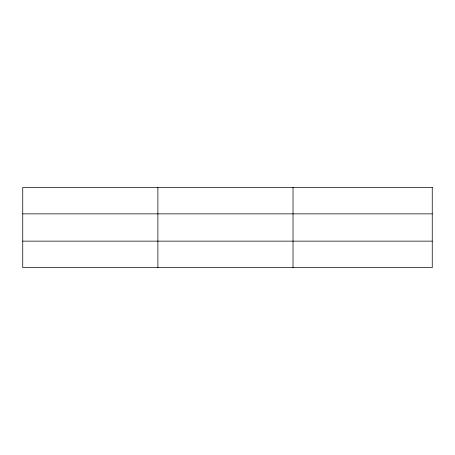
<?xml version="1.0" encoding="UTF-8"?>
<svg xmlns="http://www.w3.org/2000/svg" width="455" height="455" viewBox="0 0 455 455"><rect width="100%" height="100%" fill="white"/><g stroke="black" fill="none" stroke-linecap="round" stroke-linejoin="round"><path stroke-width="0.68" d="M157.885 187.403L157.885 267.597M293.02 187.403L293.02 267.597M22.75 213.867L432.25 213.867M22.75 241.133L432.25 241.133M432.25 187.403L432.25 267.597L22.75 267.597L22.75 187.403L432.25 187.403"/></g></svg>
